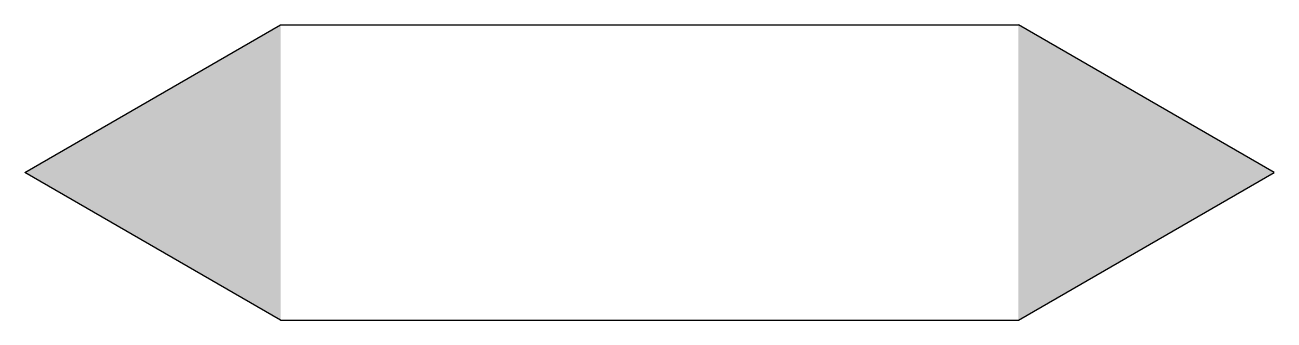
# Model space of a CAD drawing. Header units: millimetres. Extents: x -2927.021 to -2926.316, y 3740.117 to 3740.284.
import ezdxf

# ---------------------------------------------------------------- set-up
doc = ezdxf.new("R2010")
doc.units = ezdxf.units.MM
doc.header["$LTSCALE"] = 10
doc.layers.add('Ele_diagramas', color=2, linetype='Continuous')

msp = doc.modelspace()

# ---------------------------------------------------------------- linework, layer by layer
at = {"layer": 'Ele_diagramas', "color": 4}
for p, q in [((-2927.02128, 3740.20032), (-2926.87694, 3740.28365)), ((-2926.87694, 3740.28365), (-2926.46027, 3740.28365)), ((-2926.31593, 3740.20032), (-2926.46027, 3740.28365)), ((-2926.87694, 3740.11698), (-2927.02128, 3740.20032)), ((-2926.46027, 3740.11698), (-2926.31593, 3740.20032)), ((-2926.87694, 3740.11698), (-2926.46027, 3740.11698))]:
    msp.add_line(p, q, dxfattribs=at)
at = {"layer": 'Ele_diagramas', "color": 1}
for points in [[(-2927.02128, 3740.20032), (-2926.87694, 3740.28365), (-2926.87694, 3740.11698)], [(-2926.31593, 3740.20032), (-2926.46027, 3740.28365), (-2926.46027, 3740.11698)]]:
    msp.add_solid(points, dxfattribs=at)

doc.saveas('drawing.dxf')
